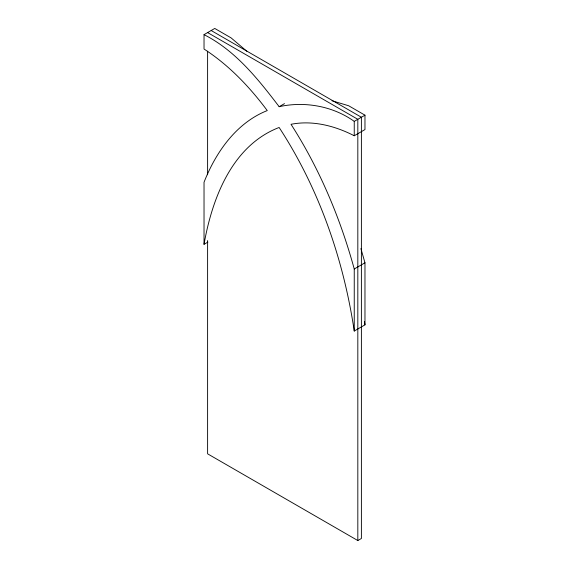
<?xml version="1.0" encoding="UTF-8"?>
<svg xmlns="http://www.w3.org/2000/svg" width="569" height="569" viewBox="0 0 569 569"><rect width="100%" height="100%" fill="white"/><g stroke="black" fill="none" stroke-linecap="round" stroke-linejoin="round"><path stroke-width="0.85" d="M207.863 242.109L204.029 244.321C212.123 198.382 232.074 145.55 279.137 127.47C319.017 188.574 343.484 259.08 354.245 331.051L364.971 324.856L364.971 262.8L360.902 248.61M204.029 244.321L204.029 182.265C215.836 152.222 236.284 122.868 267.252 110.578C249.649 86.901 228.902 65.143 204.029 49.034L204.029 34.645L214.755 28.45L231.071 37.867L246.811 51.231M204.029 34.645C235.282 50.442 257.785 78.7 278.625 105.99L279.137 106.723L284.5 103.622M279.137 106.723L279.642 106.574C305.091 101.161 332.95 106.133 354.245 121.368L364.971 115.173L364.971 129.568L354.245 135.756C334.985 125.849 312.623 120.045 291.015 124.298C319.572 168.787 340.276 218.076 354.245 268.988L354.245 331.051M354.245 268.988L364.971 262.8M207.607 240.538L207.607 453.827L357.823 540.55L361.393 538.487L361.393 117.242L211.177 30.52M332.012 100.756L348.662 105.756L364.971 115.173M207.607 32.575L357.823 119.305L357.823 540.55M364.423 321.4L364.971 324.856M354.245 121.368L354.245 135.756M207.607 51.238L207.607 174.768"/></g></svg>
